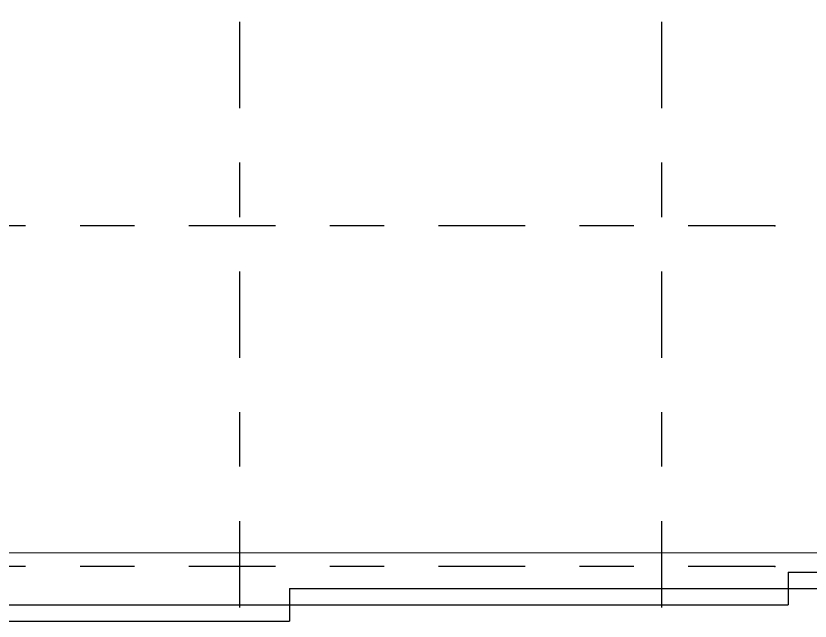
# Model space of a CAD drawing. Header units: millimetres. Extents: x 10612.9 to 10705, y -16533.4 to -16503.9.
# Drawn here: x 10616.079 to 10617.538, y -16508.83 to -16507.717 of the extents above; entities that cross this region are included whole.
import ezdxf
from ezdxf.enums import TextEntityAlignment as Align

# ---------------------------------------------------------------- set-up
doc = ezdxf.new("R2010")
doc.units = ezdxf.units.MM
doc.linetypes.add('Punto & Rayas', pattern=[0.335139, 0.15875, -0.088194, 0, -0.088194])
doc.layers.add('Nuevo_Estructura - Forjados', color=7, linetype='Continuous')
doc.layers.add('Nuevo_Estructura - Forjados_Pluma_Nº__209', color=7, linetype='Continuous', lineweight=30, true_color=0x3e4f7b)
doc.layers.add('Nuevo_Estructura - Forjados_Pluma_Nº__219', color=7, linetype='Continuous', lineweight=13, true_color=0x404b6a)
doc.styles.add('Estilo_Generado_1', font='arial.ttf')

# ---------------------------------------------------------------- blocks, each defined once
blk = doc.blocks.new('Marcador de red estándar')
at = {"layer": 'Nuevo_Estructura - Forjados_Pluma_Nº__209', "color": 167, "linetype": 'Punto & Rayas', "lineweight": 30, "true_color": 0x3e4f7b}
blk.add_line((7.9, 0), (9.9, 0), dxfattribs=at)
at = {"layer": 'Nuevo_Estructura - Forjados_Pluma_Nº__219', "color": 167, "lineweight": 13, "true_color": 0x404b6a, "style": 'Estilo_Generado_1'}
for tag, p in [('AC_MarkerText_1_0', (-10.9725, -0.04)), ('AC_MarkerText_1_1', (11.2275, -0.04))]:
    blk.add_attdef(tag, text='', height=0.175, rotation=270, dxfattribs=at).set_placement(p, align=Align.TOP_CENTER)
blk = doc.blocks.new('Marcador de red estándar_2')
at = {"layer": 'Nuevo_Estructura - Forjados_Pluma_Nº__209', "color": 167, "linetype": 'Punto & Rayas', "lineweight": 30, "true_color": 0x3e4f7b}
blk.add_line((0.9423, 0), (4.5, 0), dxfattribs=at)
blk.add_point((0.9423, 0), dxfattribs=at)
blk.add_point((0.9423, 0), dxfattribs=at)
at = {"layer": 'Nuevo_Estructura - Forjados_Pluma_Nº__219', "color": 167, "lineweight": 13, "true_color": 0x404b6a, "style": 'Estilo_Generado_1'}
for tag, p in [('AC_MarkerText_1_0', (-4.7, -0.1675)), ('AC_MarkerText_1_1', (4.7, -0.1675))]:
    blk.add_attdef(tag, text='', height=0.175, rotation=180, dxfattribs=at).set_placement(p, align=Align.TOP_CENTER)
blk = doc.blocks.new('fdvfvfdvdf')
at = {"layer": 'Nuevo_Estructura - Forjados', "color": 8, "linetype": 'Continuous', "lineweight": 15}
for name, p, rotation in [('Marcador de red estándar', (10602.0277, -16562.1931), 90), ('Marcador de red estándar', (10602.8027, -16562.1931), 90), ('Marcador de red estándar_2', (10603.9527, -16553.592), 180), ('Marcador de red estándar_2', (10603.9527, -16554.2181), 180)]:
    blk.add_blockref(name, p, dxfattribs=dict(at, rotation=rotation))

msp = doc.modelspace()

# ---------------------------------------------------------------- linework, layer by layer
at = {"color": 251, "lineweight": 9, "true_color": 0x636466}
msp.add_line((10615.6656, -16508.7043), (10621.1656, -16508.7043), dxfattribs=at)
at = {"color": 4}
for p, q in [((10617.4976, -16508.7395), (10617.4976, -16508.7995)), ((10617.4976, -16508.7395), (10619.3296, -16508.7395)), ((10616.5816, -16508.7695), (10616.5816, -16508.8295)), ((10616.5816, -16508.7695), (10620.2456, -16508.7695)), ((10615.6656, -16508.7995), (10617.4976, -16508.7995)), ((10615.6656, -16508.8295), (10616.5816, -16508.8295))]:
    msp.add_line(p, q, dxfattribs=at)

# ---------------------------------------------------------------- block references
msp.add_blockref('fdvfvfdvdf', (14.4628, 45.4888))

doc.saveas('drawing.dxf')
